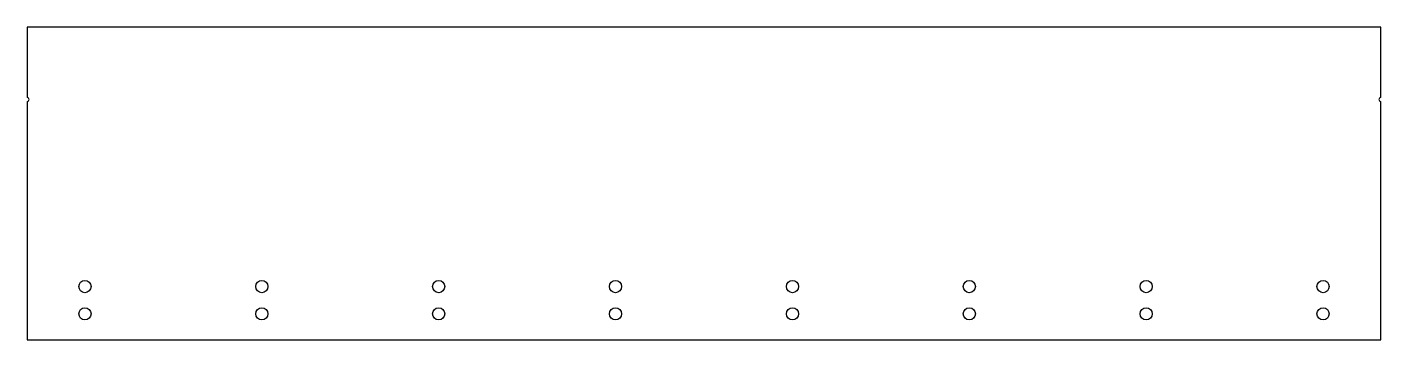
# Model space of a CAD drawing. Header units: millimetres. Extents: x 0 to 2340, y 0 to 540.
import ezdxf

# ---------------------------------------------------------------- set-up
doc = ezdxf.new("R2010")
doc.units = ezdxf.units.MM

msp = doc.modelspace()

# ---------------------------------------------------------------- linework, layer by layer
at = {"color": 7, "linetype": 'Continuous', "lineweight": 25}
for p, q in [((2340, 540), (0, 540)), ((0, 540), (0, 418.5)), ((2340, 418.5), (2340, 540)), ((0, 411.5), (0, 0)), ((2340, 0), (2340, 411.5)), ((0, 0), (2340, 0))]:
    msp.add_line(p, q, dxfattribs=at)
for centre in [(100, 92), (405.7, 92), (711.4, 92), (1017.1, 92), (1322.9, 92), (1628.6, 92), (1934.3, 92), (2240, 92), (100, 45), (405.7, 45), (711.4, 45), (1017.1, 45), (1322.9, 45), (1628.6, 45), (1934.3, 45), (2240, 45)]:
    msp.add_circle(centre, 10.5, dxfattribs=at)
for centre, start, end in [((0, 415), 270, 90), ((2340, 415), 90, 270)]:
    msp.add_arc(centre, 3.5, start, end, dxfattribs=at)

doc.saveas('drawing.dxf')
